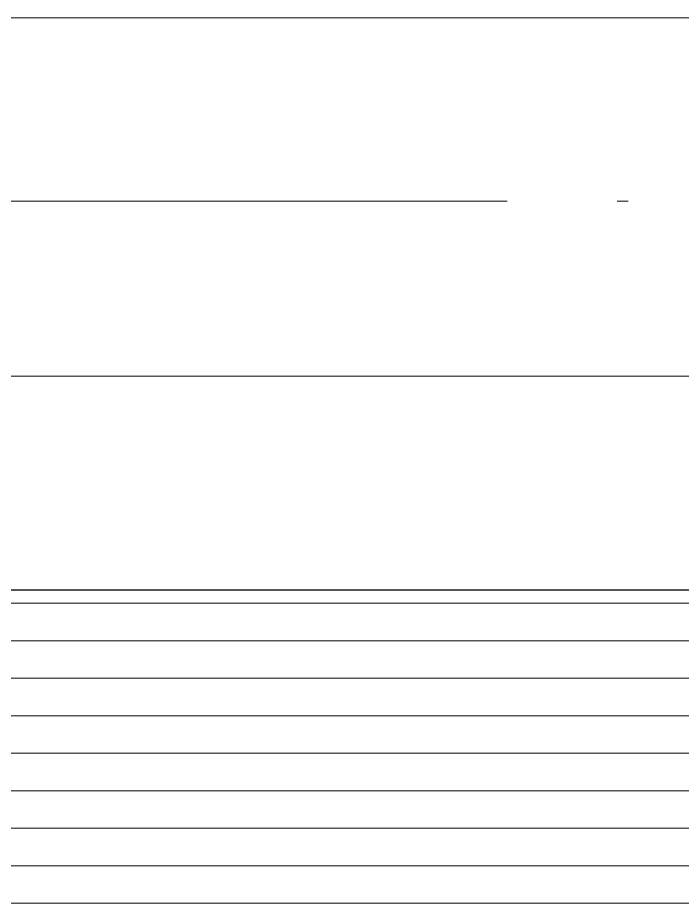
# Model space of a CAD drawing. Extents: x -518115 to 790560, y -210384 to 1628073.
# Drawn here: x 455651.7 to 456014.1, y 210824 to 211307.1 of the extents above; entities that cross this region are included whole.
import ezdxf

# ---------------------------------------------------------------- set-up
doc = ezdxf.new("R2010")
doc.units = 0
doc.header["$LTSCALE"] = 1000
doc.header["$MEASUREMENT"] = 0
doc.linetypes.add('DOTE', pattern=[2.42, 2, -0.2, 0.02, -0.2])
for name, color, linetype, lineweight in [('DOTE', 19, 'DOTE', 9), ('平面-排水沟', 86, 'Continuous', 15), ('平面-空调预留孔', 173, 'Continuous', 15)]:
    doc.layers.add(name, color=color, linetype=linetype, lineweight=lineweight)

# ---------------------------------------------------------------- blocks, each defined once
blk = doc.blocks.new('gdgdgdrgdfsfs')
at = {"layer": '平面-空调预留孔'}
for p, q in [((703030.02, 763961.62), (701455.02, 763961.62)), ((703023.86, 763845.19), (701461.18, 763845.19)), ((703023.86, 763844.89), (701461.18, 763844.89)), ((703023.86, 763837.79), (701461.18, 763837.79)), ((703026.17, 763817.33), (701458.87, 763817.33)), ((703026.17, 763796.87), (701458.87, 763796.87)), ((703026.17, 763776.42), (701458.87, 763776.42)), ((703026.17, 763755.96), (701458.87, 763755.96)), ((703026.17, 763735.5), (701458.87, 763735.5)), ((703026.17, 763715.04), (701458.87, 763715.04)), ((703026.17, 763694.59), (701458.87, 763694.59)), ((703026.17, 763674.13), (701458.87, 763674.13))]:
    blk.add_line(p, q, dxfattribs=at)
blk = doc.blocks.new('GDGDGDSDA')
at = {"layer": 'DOTE', "linetype": 'DOTE', "ltscale": 0.3}
blk.add_line((471334.82, 363358.33), (417334.82, 363358.33), dxfattribs=at)

msp = doc.modelspace()

# ---------------------------------------------------------------- linework, layer by layer
at = {"layer": '平面-排水沟'}
msp.add_line((461216.54, 211307.07), (455016.62, 211306.93), dxfattribs=at)

# ---------------------------------------------------------------- block references
msp.add_blockref('GDGDGDSDA', (1281.76, -152151.33))
at = {"layer": '平面-空调预留孔'}
msp.add_blockref('gdgdgdrgdfsfs', (-246041.86, -552850.12), dxfattribs=at)

doc.saveas('drawing.dxf')
